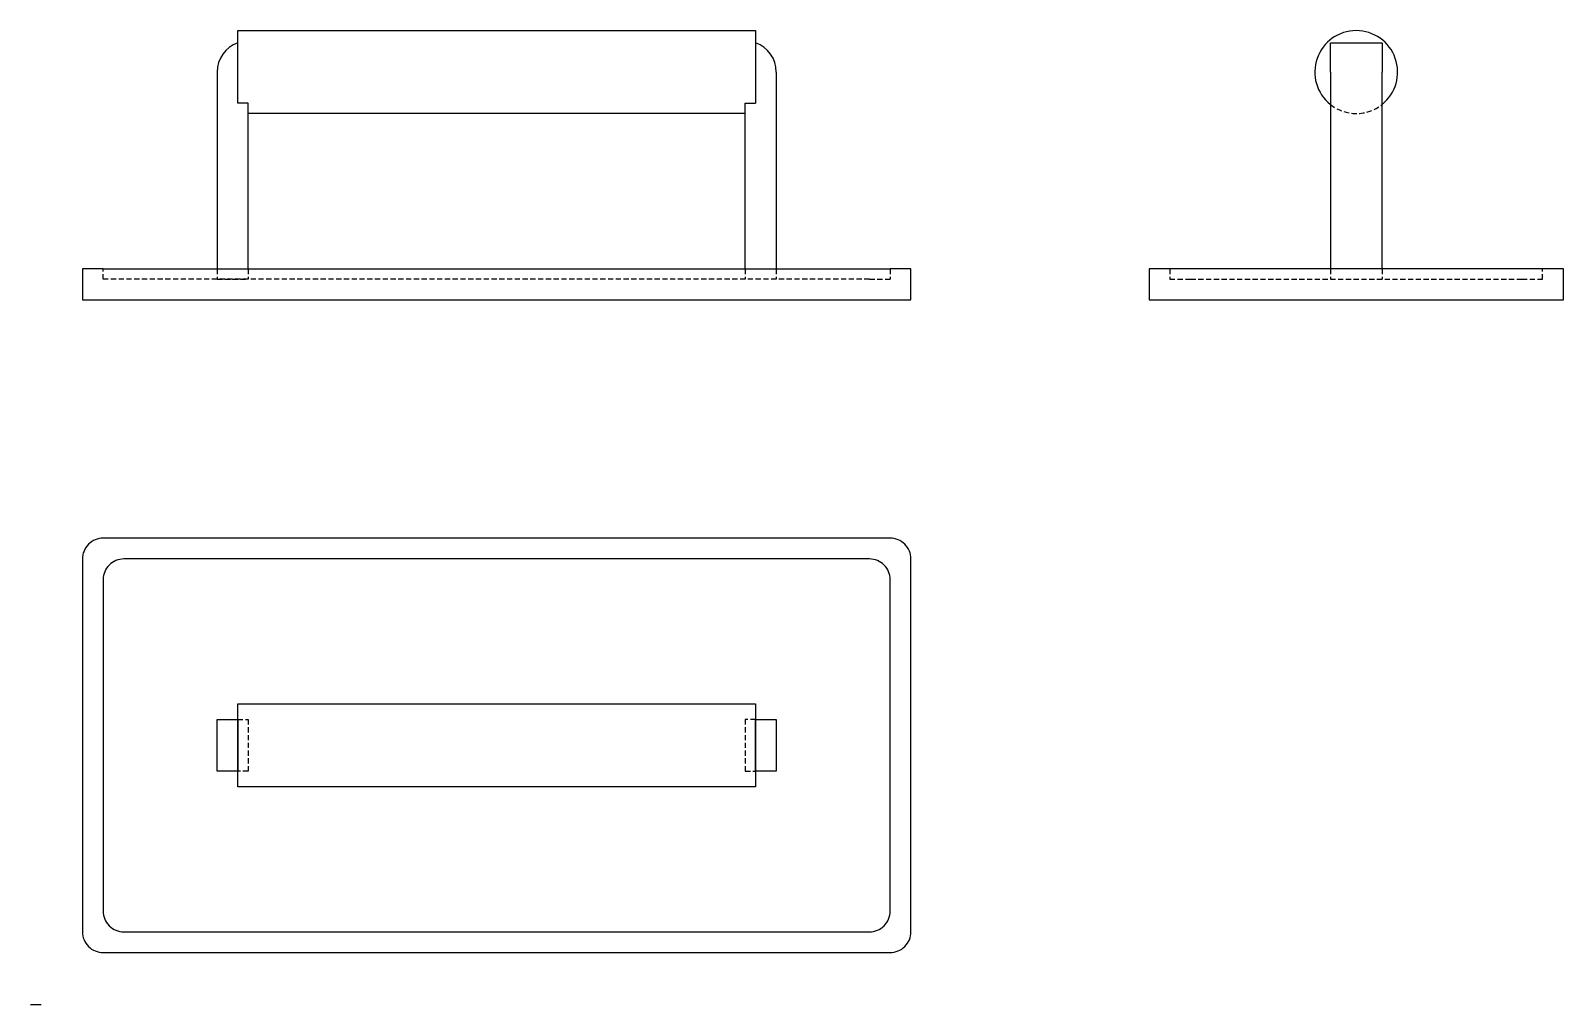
# Model space of a CAD drawing. Header units: inches. Extents: x 0 to 148, y 0 to 94.
import ezdxf

# ---------------------------------------------------------------- set-up
doc = ezdxf.new("R2010")
doc.units = ezdxf.units.IN
doc.header["$MEASUREMENT"] = 0
doc.linetypes.add('HIDDENX2', pattern=[0.75, 0.5, -0.25])
doc.layers.add('Hidden', color=6, linetype='HIDDENX2')
doc.layers.add('Visible', color=1, linetype='Continuous')

msp = doc.modelspace()

# ---------------------------------------------------------------- linework, layer by layer
at = {"layer": 'Hidden'}
for p, q in [((7, 70), (7, 71)), ((9, 70), (7, 70)), ((81, 70), (9, 70)), ((18, 71), (18, 70)), ((18, 70), (21, 70)), ((21, 71), (21, 70)), ((69, 71), (69, 70)), ((72, 70), (69, 70)), ((72, 71), (72, 70)), ((81, 70), (83, 70)), ((83, 71), (83, 70)), ((110, 71), (110, 70)), ((110, 70), (112, 70)), ((112, 70), (144, 70)), ((125.5, 71), (125.5, 70)), ((130.5, 71), (130.5, 70)), ((144, 70), (146, 70)), ((146, 70), (146, 71)), ((70, 27.5), (69, 27.5))]:
    msp.add_line(p, q, dxfattribs=at)
for points in [[(20, 27.5), (21, 27.5), (21, 22.5), (20, 22.5)], [(69, 27.5), (69, 22.5), (70, 22.5)]]:
    msp.add_lwpolyline(points, dxfattribs=at)
msp.add_arc((128, 90), 4, 231.3178, 308.6822, dxfattribs=at)
at = {"layer": 'Visible'}
for p, q in [((18, 90), (18, 71)), ((72, 90), (72, 71)), ((21, 87), (20, 87)), ((21, 71), (21, 87)), ((69, 71), (69, 87)), ((69, 87), (70, 87)), ((7, 71), (5, 71)), ((5, 71), (5, 68)), ((7, 71), (83, 71)), ((85, 71), (83, 71)), ((85, 68), (85, 71)), ((5, 68), (85, 68))]:
    msp.add_line(p, q, dxfattribs=at)
for points in [[(20, 87), (20, 94), (70, 94), (70, 87)], [(125.5, 90), (125.5, 92.83), (130.5, 92.83), (130.5, 90)], [(125.5, 90), (125.5, 71)], [(130.5, 71), (130.5, 90)], [(69, 86), (21, 86)]]:
    msp.add_lwpolyline(points, dxfattribs=at)
for points in [[(108, 68), (148, 68), (148, 71), (108, 71)], [(20, 29), (70, 29), (70, 21), (20, 21)], [(20, 22.5), (18, 22.5), (18, 27.5), (20, 27.5)], [(72, 22.5), (70, 22.5), (70, 27.5), (72, 27.5)]]:
    msp.add_lwpolyline(points, close=True, dxfattribs=at)
for points in [[(7, 5), (83, 5, 0.414214), (85, 7), (85, 43, 0.414214), (83, 45), (7, 45, 0.414214), (5, 43), (5, 7, 0.414214)], [(9, 7), (81, 7, 0.414214), (83, 9), (83, 41, 0.414214), (81, 43), (9, 43, 0.414214), (7, 41), (7, 9, 0.414214)]]:
    msp.add_lwpolyline(points, format="xyb", close=True, dxfattribs=at)
for centre, radius, start, end in [((128, 90), 4, 308.6822, 231.3178), ((21, 90), 3, 109.4712, 180), ((69, 90), 3, 0, 70.5288)]:
    msp.add_arc(centre, radius, start, end, dxfattribs=at)
msp.add_open_spline([(0, 0), (0.33, 0), (0.67, 0), (1, 0)], degree=3, dxfattribs=at)

doc.saveas('drawing.dxf')
